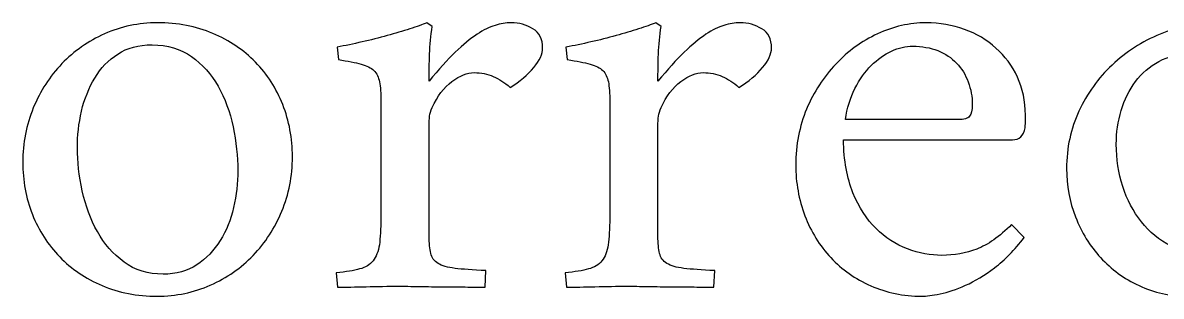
# Model space of a CAD drawing. Extents: x -303 to 288, y -142 to 145.
# Drawn here: x 52.19 to 62.72, y -130.95 to -128.43 of the extents above; entities that cross this region are included whole.
import ezdxf

# ---------------------------------------------------------------- set-up
doc = ezdxf.new("R2010")
doc.units = 0
doc.header["$MEASUREMENT"] = 0
doc.layers.add('LAYER_1', color=7, linetype='CONTINUOUS')

msp = doc.modelspace()

# ---------------------------------------------------------------- linework, layer by layer
at = {"layer": 'LAYER_1', "color": 250}
for points, knots in [([(52.1878, -129.7187), (52.1878, -129.5423), (52.2202, -129.3744), (52.2851, -129.2178), (52.2851, -129.2178), (52.35, -129.0612), (52.4375, -128.9243), (52.5504, -128.8086), (52.5504, -128.8086), (52.6619, -128.6929), (52.7931, -128.6011), (52.9441, -128.5334), (52.9441, -128.5334), (53.0965, -128.4657), (53.2588, -128.4318), (53.4323, -128.4318), (53.4323, -128.4318), (53.62, -128.4318), (53.7908, -128.4643), (53.9446, -128.5292), (53.9446, -128.5292), (54.0998, -128.5941), (54.231, -128.683), (54.3397, -128.7945), (54.3397, -128.7945), (54.4483, -128.9059), (54.533, -129.0372), (54.5923, -129.1867), (54.5923, -129.1867), (54.6515, -129.3377), (54.6812, -129.4972), (54.6812, -129.6679), (54.6812, -129.6679), (54.6812, -129.8471), (54.6487, -130.0151), (54.5838, -130.1703), (54.5838, -130.1703), (54.5189, -130.3269), (54.4314, -130.4624), (54.3185, -130.5781), (54.3185, -130.5781), (54.207, -130.6938), (54.0758, -130.7855), (53.922, -130.8533), (53.922, -130.8533), (53.7696, -130.921), (53.6059, -130.9549), (53.4323, -130.9549), (53.4323, -130.9549), (53.2447, -130.9549), (53.0753, -130.9224), (52.9215, -130.8575), (52.9215, -130.8575), (52.7691, -130.7926), (52.6379, -130.7037), (52.5292, -130.5922), (52.5292, -130.5922), (52.4206, -130.4807), (52.3359, -130.3495), (52.2767, -130.1999), (52.2767, -130.1999), (52.2174, -130.0489), (52.1878, -129.8895), (52.1878, -129.7187)], [0, 0, 0, 0, 0.0588235, 0.0588235, 0.0588235, 0.0588235, 0.1176471, 0.1176471, 0.1176471, 0.1176471, 0.1764706, 0.1764706, 0.1764706, 0.1764706, 0.2352941, 0.2352941, 0.2352941, 0.2352941, 0.2941176, 0.2941176, 0.2941176, 0.2941176, 0.3529412, 0.3529412, 0.3529412, 0.3529412, 0.4117647, 0.4117647, 0.4117647, 0.4117647, 0.4705882, 0.4705882, 0.4705882, 0.4705882, 0.5294118, 0.5294118, 0.5294118, 0.5294118, 0.5882353, 0.5882353, 0.5882353, 0.5882353, 0.6470588, 0.6470588, 0.6470588, 0.6470588, 0.7058824, 0.7058824, 0.7058824, 0.7058824, 0.7647059, 0.7647059, 0.7647059, 0.7647059, 0.8235294, 0.8235294, 0.8235294, 0.8235294, 0.8823529, 0.8823529, 0.8823529, 0.8823529, 1, 1, 1, 1]), ([(56.4634, -130.8716), (56.4182, -130.8716), (56.366, -130.8716), (56.3039, -130.8702), (56.3039, -130.8702), (56.2418, -130.8688), (56.1741, -130.8674), (56.1035, -130.8674), (56.1035, -130.8674), (56.0316, -130.8674), (55.9582, -130.8674), (55.8834, -130.866), (55.8834, -130.866), (55.81, -130.8645), (55.7395, -130.8631), (55.6731, -130.8631), (55.6731, -130.8631), (55.5659, -130.8631), (55.4629, -130.8645), (55.3627, -130.8674), (55.3627, -130.8674), (55.2639, -130.8702), (55.175, -130.8716), (55.0988, -130.8716), (55.0988, -130.8716), (55.0988, -130.8716), (55.0861, -130.739), (55.0861, -130.739), (55.0861, -130.739), (55.1764, -130.7305), (55.2498, -130.7192), (55.3034, -130.7037), (55.3034, -130.7037), (55.3571, -130.6896), (55.398, -130.6642), (55.4276, -130.6275), (55.4276, -130.6275), (55.4558, -130.5922), (55.4756, -130.5428), (55.4855, -130.4807), (55.4855, -130.4807), (55.4939, -130.4186), (55.4996, -130.3354), (55.4996, -130.231), (55.4996, -130.231), (55.4996, -130.231), (55.4996, -129.1599), (55.4996, -129.1599), (55.4996, -129.1599), (55.4996, -129.0823), (55.4954, -129.0216), (55.4869, -128.9779), (55.4869, -128.9779), (55.4784, -128.9342), (55.4615, -128.8989), (55.4347, -128.8721), (55.4347, -128.8721), (55.4093, -128.8467), (55.3698, -128.8269), (55.3176, -128.8128), (55.3176, -128.8128), (55.2653, -128.7987), (55.1948, -128.7846), (55.1073, -128.7719), (55.1073, -128.7719), (55.1073, -128.7719), (55.0946, -128.6562), (55.0946, -128.6562), (55.0946, -128.6562), (55.1694, -128.6421), (55.2456, -128.6265), (55.326, -128.6082), (55.326, -128.6082), (55.405, -128.5899), (55.4827, -128.5715), (55.5574, -128.5503), (55.5574, -128.5503), (55.6322, -128.5292), (55.7014, -128.5094), (55.7663, -128.4883), (55.7663, -128.4883), (55.8312, -128.4671), (55.8834, -128.4487), (55.9257, -128.4318), (55.9257, -128.4318), (55.9257, -128.4318), (55.9751, -128.4657), (55.9751, -128.4657), (55.9751, -128.4657), (55.961, -128.5503), (55.9525, -128.6364), (55.9497, -128.7197), (55.9497, -128.7197), (55.9469, -128.8043), (55.9455, -128.8876), (55.9455, -128.9694), (55.9455, -128.9694), (56.0344, -128.8622), (56.1148, -128.7733), (56.1882, -128.7027), (56.1882, -128.7027), (56.2602, -128.6336), (56.3279, -128.5786), (56.3886, -128.5376), (56.3886, -128.5376), (56.4493, -128.4981), (56.5043, -128.4699), (56.5551, -128.4558), (56.5551, -128.4558), (56.6073, -128.4403), (56.6567, -128.4318), (56.7061, -128.4318), (56.7061, -128.4318), (56.778, -128.4318), (56.8444, -128.4502), (56.905, -128.4868), (56.905, -128.4868), (56.9657, -128.5221), (56.9954, -128.5814), (56.9954, -128.6646), (56.9954, -128.6646), (56.9954, -128.7197), (56.9685, -128.7803), (56.9135, -128.8453), (56.9135, -128.8453), (56.8585, -128.9116), (56.7851, -128.9723), (56.6948, -129.0273), (56.6948, -129.0273), (56.644, -128.9835), (56.5932, -128.9497), (56.5396, -128.9271), (56.5396, -128.9271), (56.4859, -128.9031), (56.4267, -128.8918), (56.3632, -128.8918), (56.3632, -128.8918), (56.2997, -128.8918), (56.2305, -128.9186), (56.1572, -128.9737), (56.1572, -128.9737), (56.0824, -129.0287), (56.0217, -129.1091), (55.9751, -129.2136), (55.9751, -129.2136), (55.961, -129.2446), (55.9525, -129.2714), (55.9497, -129.294), (55.9497, -129.294), (55.9469, -129.318), (55.9455, -129.349), (55.9455, -129.3871), (55.9455, -129.3871), (55.9455, -129.3871), (55.9455, -130.4003), (55.9455, -130.4003), (55.9455, -130.4003), (55.9455, -130.4666), (55.9511, -130.5188), (55.961, -130.5597), (55.961, -130.5597), (55.9695, -130.5993), (55.9921, -130.6303), (56.0287, -130.6529), (56.0287, -130.6529), (56.064, -130.674), (56.1162, -130.6896), (56.1854, -130.698), (56.1854, -130.698), (56.2545, -130.7065), (56.3491, -130.7136), (56.4704, -130.7192), (56.4704, -130.7192), (56.4704, -130.7192), (56.4634, -130.8716), (56.4634, -130.8716)], [0, 0, 0, 0, 0.0222222, 0.0222222, 0.0222222, 0.0222222, 0.0444444, 0.0444444, 0.0444444, 0.0444444, 0.0666667, 0.0666667, 0.0666667, 0.0666667, 0.0888889, 0.0888889, 0.0888889, 0.0888889, 0.1111111, 0.1111111, 0.1111111, 0.1111111, 0.1333333, 0.1333333, 0.1333333, 0.1333333, 0.1555556, 0.1555556, 0.1555556, 0.1555556, 0.1777778, 0.1777778, 0.1777778, 0.1777778, 0.2, 0.2, 0.2, 0.2, 0.2222222, 0.2222222, 0.2222222, 0.2222222, 0.2444444, 0.2444444, 0.2444444, 0.2444444, 0.2666667, 0.2666667, 0.2666667, 0.2666667, 0.2888889, 0.2888889, 0.2888889, 0.2888889, 0.3111111, 0.3111111, 0.3111111, 0.3111111, 0.3333333, 0.3333333, 0.3333333, 0.3333333, 0.3555556, 0.3555556, 0.3555556, 0.3555556, 0.3777778, 0.3777778, 0.3777778, 0.3777778, 0.4, 0.4, 0.4, 0.4, 0.4222222, 0.4222222, 0.4222222, 0.4222222, 0.4444444, 0.4444444, 0.4444444, 0.4444444, 0.4666667, 0.4666667, 0.4666667, 0.4666667, 0.4888889, 0.4888889, 0.4888889, 0.4888889, 0.5111111, 0.5111111, 0.5111111, 0.5111111, 0.5333333, 0.5333333, 0.5333333, 0.5333333, 0.5555556, 0.5555556, 0.5555556, 0.5555556, 0.5777778, 0.5777778, 0.5777778, 0.5777778, 0.6, 0.6, 0.6, 0.6, 0.6222222, 0.6222222, 0.6222222, 0.6222222, 0.6444444, 0.6444444, 0.6444444, 0.6444444, 0.6666667, 0.6666667, 0.6666667, 0.6666667, 0.6888889, 0.6888889, 0.6888889, 0.6888889, 0.7111111, 0.7111111, 0.7111111, 0.7111111, 0.7333333, 0.7333333, 0.7333333, 0.7333333, 0.7555556, 0.7555556, 0.7555556, 0.7555556, 0.7777778, 0.7777778, 0.7777778, 0.7777778, 0.8, 0.8, 0.8, 0.8, 0.8222222, 0.8222222, 0.8222222, 0.8222222, 0.8444444, 0.8444444, 0.8444444, 0.8444444, 0.8666667, 0.8666667, 0.8666667, 0.8666667, 0.8888889, 0.8888889, 0.8888889, 0.8888889, 0.9111111, 0.9111111, 0.9111111, 0.9111111, 0.9333333, 0.9333333, 0.9333333, 0.9333333, 0.9555556, 0.9555556, 0.9555556, 0.9555556, 1, 1, 1, 1]), ([(58.5801, -130.8716), (58.5349, -130.8716), (58.4827, -130.8716), (58.4206, -130.8702), (58.4206, -130.8702), (58.3585, -130.8688), (58.2908, -130.8674), (58.2202, -130.8674), (58.2202, -130.8674), (58.1483, -130.8674), (58.0749, -130.8674), (58.0001, -130.866), (58.0001, -130.866), (57.9267, -130.8645), (57.8562, -130.8631), (57.7898, -130.8631), (57.7898, -130.8631), (57.6826, -130.8631), (57.5796, -130.8645), (57.4794, -130.8674), (57.4794, -130.8674), (57.3806, -130.8702), (57.2917, -130.8716), (57.2155, -130.8716), (57.2155, -130.8716), (57.2155, -130.8716), (57.2028, -130.739), (57.2028, -130.739), (57.2028, -130.739), (57.2931, -130.7305), (57.3665, -130.7192), (57.4201, -130.7037), (57.4201, -130.7037), (57.4738, -130.6896), (57.5147, -130.6642), (57.5443, -130.6275), (57.5443, -130.6275), (57.5725, -130.5922), (57.5923, -130.5428), (57.6022, -130.4807), (57.6022, -130.4807), (57.6106, -130.4186), (57.6163, -130.3354), (57.6163, -130.231), (57.6163, -130.231), (57.6163, -130.231), (57.6163, -129.1599), (57.6163, -129.1599), (57.6163, -129.1599), (57.6163, -129.0823), (57.6121, -129.0216), (57.6036, -128.9779), (57.6036, -128.9779), (57.5951, -128.9342), (57.5782, -128.8989), (57.5514, -128.8721), (57.5514, -128.8721), (57.526, -128.8467), (57.4865, -128.8269), (57.4343, -128.8128), (57.4343, -128.8128), (57.382, -128.7987), (57.3115, -128.7846), (57.224, -128.7719), (57.224, -128.7719), (57.224, -128.7719), (57.2113, -128.6562), (57.2113, -128.6562), (57.2113, -128.6562), (57.2861, -128.6421), (57.3623, -128.6265), (57.4427, -128.6082), (57.4427, -128.6082), (57.5217, -128.5899), (57.5994, -128.5715), (57.6741, -128.5503), (57.6741, -128.5503), (57.7489, -128.5292), (57.8181, -128.5094), (57.883, -128.4883), (57.883, -128.4883), (57.9479, -128.4671), (58.0001, -128.4487), (58.0424, -128.4318), (58.0424, -128.4318), (58.0424, -128.4318), (58.0918, -128.4657), (58.0918, -128.4657), (58.0918, -128.4657), (58.0777, -128.5503), (58.0692, -128.6364), (58.0664, -128.7197), (58.0664, -128.7197), (58.0636, -128.8043), (58.0622, -128.8876), (58.0622, -128.9694), (58.0622, -128.9694), (58.1511, -128.8622), (58.2315, -128.7733), (58.3049, -128.7027), (58.3049, -128.7027), (58.3769, -128.6336), (58.4446, -128.5786), (58.5053, -128.5376), (58.5053, -128.5376), (58.566, -128.4981), (58.621, -128.4699), (58.6718, -128.4558), (58.6718, -128.4558), (58.724, -128.4403), (58.7734, -128.4318), (58.8228, -128.4318), (58.8228, -128.4318), (58.8947, -128.4318), (58.9611, -128.4502), (59.0217, -128.4868), (59.0217, -128.4868), (59.0824, -128.5221), (59.1121, -128.5814), (59.1121, -128.6646), (59.1121, -128.6646), (59.1121, -128.7197), (59.0852, -128.7803), (59.0302, -128.8453), (59.0302, -128.8453), (58.9752, -128.9116), (58.9018, -128.9723), (58.8115, -129.0273), (58.8115, -129.0273), (58.7607, -128.9835), (58.7099, -128.9497), (58.6563, -128.9271), (58.6563, -128.9271), (58.6026, -128.9031), (58.5434, -128.8918), (58.4799, -128.8918), (58.4799, -128.8918), (58.4164, -128.8918), (58.3472, -128.9186), (58.2739, -128.9737), (58.2739, -128.9737), (58.1991, -129.0287), (58.1384, -129.1091), (58.0918, -129.2136), (58.0918, -129.2136), (58.0777, -129.2446), (58.0692, -129.2714), (58.0664, -129.294), (58.0664, -129.294), (58.0636, -129.318), (58.0622, -129.349), (58.0622, -129.3871), (58.0622, -129.3871), (58.0622, -129.3871), (58.0622, -130.4003), (58.0622, -130.4003), (58.0622, -130.4003), (58.0622, -130.4666), (58.0678, -130.5188), (58.0777, -130.5597), (58.0777, -130.5597), (58.0862, -130.5993), (58.1088, -130.6303), (58.1454, -130.6529), (58.1454, -130.6529), (58.1807, -130.674), (58.2329, -130.6896), (58.3021, -130.698), (58.3021, -130.698), (58.3712, -130.7065), (58.4658, -130.7136), (58.5871, -130.7192), (58.5871, -130.7192), (58.5871, -130.7192), (58.5801, -130.8716), (58.5801, -130.8716)], [0, 0, 0, 0, 0.0222222, 0.0222222, 0.0222222, 0.0222222, 0.0444444, 0.0444444, 0.0444444, 0.0444444, 0.0666667, 0.0666667, 0.0666667, 0.0666667, 0.0888889, 0.0888889, 0.0888889, 0.0888889, 0.1111111, 0.1111111, 0.1111111, 0.1111111, 0.1333333, 0.1333333, 0.1333333, 0.1333333, 0.1555556, 0.1555556, 0.1555556, 0.1555556, 0.1777778, 0.1777778, 0.1777778, 0.1777778, 0.2, 0.2, 0.2, 0.2, 0.2222222, 0.2222222, 0.2222222, 0.2222222, 0.2444444, 0.2444444, 0.2444444, 0.2444444, 0.2666667, 0.2666667, 0.2666667, 0.2666667, 0.2888889, 0.2888889, 0.2888889, 0.2888889, 0.3111111, 0.3111111, 0.3111111, 0.3111111, 0.3333333, 0.3333333, 0.3333333, 0.3333333, 0.3555556, 0.3555556, 0.3555556, 0.3555556, 0.3777778, 0.3777778, 0.3777778, 0.3777778, 0.4, 0.4, 0.4, 0.4, 0.4222222, 0.4222222, 0.4222222, 0.4222222, 0.4444444, 0.4444444, 0.4444444, 0.4444444, 0.4666667, 0.4666667, 0.4666667, 0.4666667, 0.4888889, 0.4888889, 0.4888889, 0.4888889, 0.5111111, 0.5111111, 0.5111111, 0.5111111, 0.5333333, 0.5333333, 0.5333333, 0.5333333, 0.5555556, 0.5555556, 0.5555556, 0.5555556, 0.5777778, 0.5777778, 0.5777778, 0.5777778, 0.6, 0.6, 0.6, 0.6, 0.6222222, 0.6222222, 0.6222222, 0.6222222, 0.6444444, 0.6444444, 0.6444444, 0.6444444, 0.6666667, 0.6666667, 0.6666667, 0.6666667, 0.6888889, 0.6888889, 0.6888889, 0.6888889, 0.7111111, 0.7111111, 0.7111111, 0.7111111, 0.7333333, 0.7333333, 0.7333333, 0.7333333, 0.7555556, 0.7555556, 0.7555556, 0.7555556, 0.7777778, 0.7777778, 0.7777778, 0.7777778, 0.8, 0.8, 0.8, 0.8, 0.8222222, 0.8222222, 0.8222222, 0.8222222, 0.8444444, 0.8444444, 0.8444444, 0.8444444, 0.8666667, 0.8666667, 0.8666667, 0.8666667, 0.8888889, 0.8888889, 0.8888889, 0.8888889, 0.9111111, 0.9111111, 0.9111111, 0.9111111, 0.9333333, 0.9333333, 0.9333333, 0.9333333, 0.9555556, 0.9555556, 0.9555556, 0.9555556, 1, 1, 1, 1]), ([(61.4489, -130.413), (61.36, -130.5287), (61.2697, -130.6218), (61.1751, -130.6924), (61.1751, -130.6924), (61.082, -130.7615), (60.9917, -130.8166), (60.907, -130.8547), (60.907, -130.8547), (60.8209, -130.8942), (60.7433, -130.9196), (60.6714, -130.9337), (60.6714, -130.9337), (60.5994, -130.9478), (60.543, -130.9549), (60.502, -130.9549), (60.502, -130.9549), (60.3313, -130.9549), (60.1732, -130.9224), (60.0307, -130.8589), (60.0307, -130.8589), (59.8868, -130.7954), (59.764, -130.7093), (59.661, -130.5993), (59.661, -130.5993), (59.5566, -130.4892), (59.4776, -130.3594), (59.4211, -130.2126), (59.4211, -130.2126), (59.3647, -130.0645), (59.3365, -129.9078), (59.3365, -129.7427), (59.3365, -129.7427), (59.3365, -129.5579), (59.3703, -129.3871), (59.4367, -129.2277), (59.4367, -129.2277), (59.5044, -129.0696), (59.5947, -128.9313), (59.7062, -128.8128), (59.7062, -128.8128), (59.8177, -128.6943), (59.9461, -128.6011), (60.0928, -128.5334), (60.0928, -128.5334), (60.2382, -128.4657), (60.3891, -128.4318), (60.543, -128.4318), (60.543, -128.4318), (60.6671, -128.4318), (60.7843, -128.453), (60.8971, -128.4925), (60.8971, -128.4925), (61.0086, -128.532), (61.106, -128.5899), (61.1878, -128.6646), (61.1878, -128.6646), (61.2711, -128.738), (61.3374, -128.8283), (61.3868, -128.9327), (61.3868, -128.9327), (61.4362, -129.0372), (61.4602, -129.1543), (61.4602, -129.2841), (61.4602, -129.2841), (61.4602, -129.2841), (61.4602, -129.342), (61.4602, -129.342), (61.4602, -129.342), (61.4602, -129.342), (61.4573, -129.3998), (61.4573, -129.3998), (61.4573, -129.3998), (61.4432, -129.4746), (61.4037, -129.5113), (61.3416, -129.5113), (61.3416, -129.5113), (61.3416, -129.5113), (59.7781, -129.5113), (59.7781, -129.5113), (59.7781, -129.5113), (59.781, -129.7018), (59.8106, -129.8641), (59.8656, -129.9995), (59.8656, -129.9995), (59.9207, -130.135), (59.9912, -130.2451), (60.0787, -130.3297), (60.0787, -130.3297), (60.1648, -130.4158), (60.2621, -130.4779), (60.3694, -130.5188), (60.3694, -130.5188), (60.4766, -130.5583), (60.5825, -130.5781), (60.6883, -130.5781), (60.6883, -130.5781), (60.8012, -130.5781), (60.9084, -130.5583), (61.01, -130.5202), (61.01, -130.5202), (61.1116, -130.4821), (61.2203, -130.4059), (61.3332, -130.293), (61.3332, -130.293), (61.3332, -130.293), (61.4489, -130.413), (61.4489, -130.413)], [0, 0, 0, 0, 0.0357143, 0.0357143, 0.0357143, 0.0357143, 0.0714286, 0.0714286, 0.0714286, 0.0714286, 0.1071429, 0.1071429, 0.1071429, 0.1071429, 0.1428571, 0.1428571, 0.1428571, 0.1428571, 0.1785714, 0.1785714, 0.1785714, 0.1785714, 0.2142857, 0.2142857, 0.2142857, 0.2142857, 0.25, 0.25, 0.25, 0.25, 0.2857143, 0.2857143, 0.2857143, 0.2857143, 0.3214286, 0.3214286, 0.3214286, 0.3214286, 0.3571429, 0.3571429, 0.3571429, 0.3571429, 0.3928571, 0.3928571, 0.3928571, 0.3928571, 0.4285714, 0.4285714, 0.4285714, 0.4285714, 0.4642857, 0.4642857, 0.4642857, 0.4642857, 0.5, 0.5, 0.5, 0.5, 0.5357143, 0.5357143, 0.5357143, 0.5357143, 0.5714286, 0.5714286, 0.5714286, 0.5714286, 0.6071429, 0.6071429, 0.6071429, 0.6071429, 0.6428571, 0.6428571, 0.6428571, 0.6428571, 0.6785714, 0.6785714, 0.6785714, 0.6785714, 0.7142857, 0.7142857, 0.7142857, 0.7142857, 0.75, 0.75, 0.75, 0.75, 0.7857143, 0.7857143, 0.7857143, 0.7857143, 0.8214286, 0.8214286, 0.8214286, 0.8214286, 0.8571429, 0.8571429, 0.8571429, 0.8571429, 0.8928571, 0.8928571, 0.8928571, 0.8928571, 0.9285714, 0.9285714, 0.9285714, 0.9285714, 1, 1, 1, 1]), ([(63.9747, -130.3467), (63.9281, -130.4426), (63.8675, -130.5287), (63.7927, -130.6035), (63.7927, -130.6035), (63.7193, -130.6769), (63.636, -130.7404), (63.5471, -130.7926), (63.5471, -130.7926), (63.4582, -130.8448), (63.3637, -130.8857), (63.2635, -130.9125), (63.2635, -130.9125), (63.1647, -130.9407), (63.066, -130.9549), (62.9658, -130.9549), (62.9658, -130.9549), (62.8007, -130.9549), (62.6497, -130.9224), (62.5114, -130.8575), (62.5114, -130.8575), (62.3731, -130.7926), (62.2546, -130.7065), (62.1558, -130.5993), (62.1558, -130.5993), (62.057, -130.4906), (61.9794, -130.3664), (61.9244, -130.2239), (61.9244, -130.2239), (61.8693, -130.0828), (61.8411, -129.9332), (61.8411, -129.7766), (61.8411, -129.7766), (61.8411, -129.5861), (61.8792, -129.4097), (61.9554, -129.2474), (61.9554, -129.2474), (62.0316, -129.0837), (62.1332, -128.9426), (62.2616, -128.8213), (62.2616, -128.8213), (62.39, -128.6999), (62.5382, -128.6054), (62.7061, -128.5362), (62.7061, -128.5362), (62.874, -128.4671), (63.0518, -128.4318), (63.2395, -128.4318), (63.2395, -128.4318), (63.3298, -128.4318), (63.4216, -128.4403), (63.5147, -128.4572), (63.5147, -128.4572), (63.6064, -128.4741), (63.6967, -128.5052), (63.7842, -128.5518), (63.7842, -128.5518), (63.8237, -128.5715), (63.8505, -128.5969), (63.866, -128.6294), (63.866, -128.6294), (63.8802, -128.6604), (63.8886, -128.6915), (63.8886, -128.7225), (63.8886, -128.7225), (63.8886, -128.7719), (63.8689, -128.8227), (63.8308, -128.8763), (63.8308, -128.8763), (63.7913, -128.9313), (63.7278, -128.9793), (63.6403, -129.0231), (63.6403, -129.0231), (63.6403, -129.0231), (63.6191, -129.0231), (63.6191, -129.0231), (63.6191, -129.0231), (63.5175, -128.9186), (63.4201, -128.8424), (63.3256, -128.7916), (63.3256, -128.7916), (63.2325, -128.7423), (63.1238, -128.7183), (62.9996, -128.7183), (62.9996, -128.7183), (62.8839, -128.7183), (62.7823, -128.7408), (62.6948, -128.7874), (62.6948, -128.7874), (62.6088, -128.8354), (62.5368, -128.8975), (62.4789, -128.9737), (62.4789, -128.9737), (62.4211, -129.0513), (62.3759, -129.1402), (62.3463, -129.2404), (62.3463, -129.2404), (62.3153, -129.342), (62.3011, -129.445), (62.3011, -129.5522), (62.3011, -129.5522), (62.3011, -129.6877), (62.3209, -129.8175), (62.3604, -129.9417), (62.3604, -129.9417), (62.3999, -130.0659), (62.4578, -130.1745), (62.5326, -130.2676), (62.5326, -130.2676), (62.6059, -130.3622), (62.6977, -130.437), (62.8077, -130.4934), (62.8077, -130.4934), (62.9164, -130.5499), (63.0406, -130.5781), (63.1817, -130.5781), (63.1817, -130.5781), (63.3129, -130.5781), (63.4399, -130.5499), (63.5613, -130.4948), (63.5613, -130.4948), (63.6826, -130.4398), (63.7814, -130.3551), (63.8548, -130.2394), (63.8548, -130.2394), (63.8548, -130.2394), (63.9747, -130.3467), (63.9747, -130.3467)], [0, 0, 0, 0, 0.030303, 0.030303, 0.030303, 0.030303, 0.0606061, 0.0606061, 0.0606061, 0.0606061, 0.0909091, 0.0909091, 0.0909091, 0.0909091, 0.1212121, 0.1212121, 0.1212121, 0.1212121, 0.1515152, 0.1515152, 0.1515152, 0.1515152, 0.1818182, 0.1818182, 0.1818182, 0.1818182, 0.2121212, 0.2121212, 0.2121212, 0.2121212, 0.2424242, 0.2424242, 0.2424242, 0.2424242, 0.2727273, 0.2727273, 0.2727273, 0.2727273, 0.3030303, 0.3030303, 0.3030303, 0.3030303, 0.3333333, 0.3333333, 0.3333333, 0.3333333, 0.3636364, 0.3636364, 0.3636364, 0.3636364, 0.3939394, 0.3939394, 0.3939394, 0.3939394, 0.4242424, 0.4242424, 0.4242424, 0.4242424, 0.4545455, 0.4545455, 0.4545455, 0.4545455, 0.4848485, 0.4848485, 0.4848485, 0.4848485, 0.5151515, 0.5151515, 0.5151515, 0.5151515, 0.5454545, 0.5454545, 0.5454545, 0.5454545, 0.5757576, 0.5757576, 0.5757576, 0.5757576, 0.6060606, 0.6060606, 0.6060606, 0.6060606, 0.6363636, 0.6363636, 0.6363636, 0.6363636, 0.6666667, 0.6666667, 0.6666667, 0.6666667, 0.6969697, 0.6969697, 0.6969697, 0.6969697, 0.7272727, 0.7272727, 0.7272727, 0.7272727, 0.7575758, 0.7575758, 0.7575758, 0.7575758, 0.7878788, 0.7878788, 0.7878788, 0.7878788, 0.8181818, 0.8181818, 0.8181818, 0.8181818, 0.8484848, 0.8484848, 0.8484848, 0.8484848, 0.8787879, 0.8787879, 0.8787879, 0.8787879, 0.9090909, 0.9090909, 0.9090909, 0.9090909, 0.9393939, 0.9393939, 0.9393939, 0.9393939, 1, 1, 1, 1]), ([(53.486, -130.7517), (53.6073, -130.7517), (53.7117, -130.7234), (53.7978, -130.6656), (53.7978, -130.6656), (53.8853, -130.6063), (53.9573, -130.5329), (54.0137, -130.4412), (54.0137, -130.4412), (54.0702, -130.3509), (54.1111, -130.2493), (54.1379, -130.1364), (54.1379, -130.1364), (54.1633, -130.0221), (54.176, -129.9092), (54.176, -129.7963), (54.176, -129.7963), (54.176, -129.6651), (54.1619, -129.5296), (54.1337, -129.3914), (54.1337, -129.3914), (54.104, -129.2545), (54.0575, -129.1289), (53.994, -129.0174), (53.994, -129.0174), (53.9319, -128.9059), (53.8486, -128.8142), (53.7484, -128.7423), (53.7484, -128.7423), (53.6482, -128.6703), (53.5255, -128.635), (53.383, -128.635), (53.383, -128.635), (53.2588, -128.635), (53.1529, -128.6632), (53.0669, -128.7197), (53.0669, -128.7197), (52.9794, -128.7761), (52.9088, -128.8495), (52.8538, -128.9412), (52.8538, -128.9412), (52.7988, -129.0315), (52.7578, -129.1345), (52.731, -129.2474), (52.731, -129.2474), (52.7056, -129.3603), (52.6929, -129.4732), (52.6929, -129.5861), (52.6929, -129.5861), (52.6929, -129.7131), (52.707, -129.8443), (52.7381, -129.9826), (52.7381, -129.9826), (52.7677, -130.1209), (52.8157, -130.2465), (52.8778, -130.3594), (52.8778, -130.3594), (52.9413, -130.4723), (53.0231, -130.5654), (53.1247, -130.6402), (53.1247, -130.6402), (53.2249, -130.715), (53.3463, -130.7517), (53.486, -130.7517)], [0, 0, 0, 0, 0.0588235, 0.0588235, 0.0588235, 0.0588235, 0.1176471, 0.1176471, 0.1176471, 0.1176471, 0.1764706, 0.1764706, 0.1764706, 0.1764706, 0.2352941, 0.2352941, 0.2352941, 0.2352941, 0.2941176, 0.2941176, 0.2941176, 0.2941176, 0.3529412, 0.3529412, 0.3529412, 0.3529412, 0.4117647, 0.4117647, 0.4117647, 0.4117647, 0.4705882, 0.4705882, 0.4705882, 0.4705882, 0.5294118, 0.5294118, 0.5294118, 0.5294118, 0.5882353, 0.5882353, 0.5882353, 0.5882353, 0.6470588, 0.6470588, 0.6470588, 0.6470588, 0.7058824, 0.7058824, 0.7058824, 0.7058824, 0.7647059, 0.7647059, 0.7647059, 0.7647059, 0.8235294, 0.8235294, 0.8235294, 0.8235294, 0.8823529, 0.8823529, 0.8823529, 0.8823529, 1, 1, 1, 1]), ([(60.8365, -129.325), (60.8915, -129.325), (60.9282, -129.3152), (60.9437, -129.294), (60.9437, -129.294), (60.9606, -129.2742), (60.9691, -129.239), (60.9691, -129.1896), (60.9691, -129.1896), (60.9691, -129.1148), (60.9564, -129.0442), (60.931, -128.9779), (60.931, -128.9779), (60.907, -128.9116), (60.8717, -128.8537), (60.8238, -128.8043), (60.8238, -128.8043), (60.7772, -128.7549), (60.7193, -128.7169), (60.6502, -128.6886), (60.6502, -128.6886), (60.5811, -128.6618), (60.5049, -128.6477), (60.4188, -128.6477), (60.4188, -128.6477), (60.3525, -128.6477), (60.2861, -128.6632), (60.2212, -128.6929), (60.2212, -128.6929), (60.1549, -128.7239), (60.0928, -128.7676), (60.035, -128.8255), (60.035, -128.8255), (59.9771, -128.8834), (59.9263, -128.9539), (59.884, -129.0386), (59.884, -129.0386), (59.8416, -129.1218), (59.812, -129.2178), (59.7951, -129.325), (59.7951, -129.325), (59.7951, -129.325), (60.8365, -129.325), (60.8365, -129.325)], [0, 0, 0, 0, 0.0833333, 0.0833333, 0.0833333, 0.0833333, 0.1666667, 0.1666667, 0.1666667, 0.1666667, 0.25, 0.25, 0.25, 0.25, 0.3333333, 0.3333333, 0.3333333, 0.3333333, 0.4166667, 0.4166667, 0.4166667, 0.4166667, 0.5, 0.5, 0.5, 0.5, 0.5833333, 0.5833333, 0.5833333, 0.5833333, 0.6666667, 0.6666667, 0.6666667, 0.6666667, 0.75, 0.75, 0.75, 0.75, 0.8333333, 0.8333333, 0.8333333, 0.8333333, 1, 1, 1, 1])]:
    msp.add_open_spline(points, degree=3, knots=knots, dxfattribs=at)

doc.saveas('drawing.dxf')
